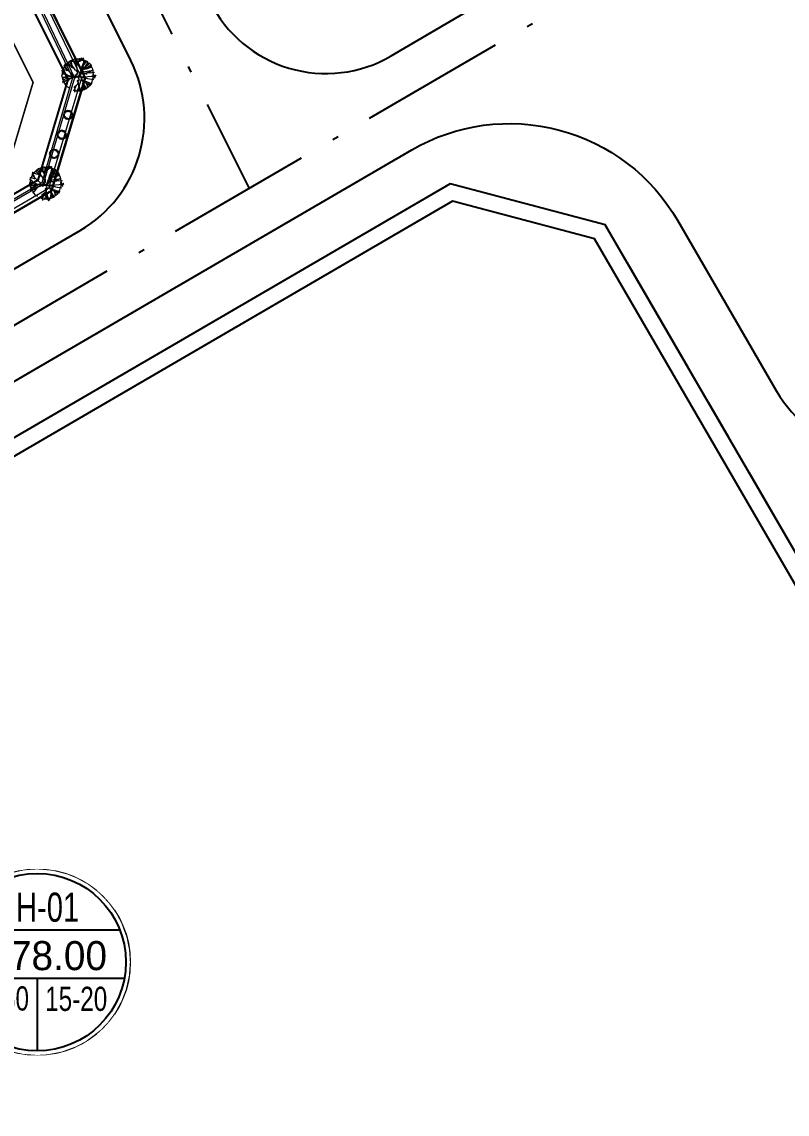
# Model space of a CAD drawing. Header units: millimetres. Extents: x 567980 to 569372, y 2065777 to 2066674.
# Drawn here: x 568793.1 to 568840.4, y 2066159.5 to 2066227 of the extents above; entities that cross this region are included whole.
import ezdxf
from ezdxf.enums import TextEntityAlignment as Align
from ezdxf.xclip import XClip

# ---------------------------------------------------------------- set-up
doc = ezdxf.new("R2010")
doc.units = ezdxf.units.MM
for name, pattern in [('ACAD_ISO10W100', [18.5, 12, -3, 0.5, -3]), ('CENTER', [3, 1.5, -0.5, 0.5, -0.5]), ('DOT', [0.25, 0, -0.25])]:
    doc.linetypes.add(name, pattern=pattern)
for name, color, linetype, lineweight in [('A-NET THAY', 125, 'Continuous', 18), ('boDnv', 54, 'Continuous', 25), ('E- RANH GIOI', 1, 'CENTER', 13), ('i_Cay', 114, 'Continuous', 13), ('LD-THAY', 9, 'Continuous', 13)]:
    doc.layers.add(name, color=color, linetype=linetype, lineweight=lineweight)
for name, color, linetype in [('ChiaLo', 128, 'CENTER'), ('datOBt', 42, 'Continuous'), ('datoHonHop', 42, 'Continuous'), ('ghi_chu', 7, 'Continuous'), ('LogDg', 7, 'Continuous'), ('loKBT', 42, 'Continuous'), ('text', 7, 'Continuous'), ('TimDg', 222, 'Continuous'), ('ViaHeS', 32, 'Continuous')]:
    doc.layers.add(name, color=color, linetype=linetype)
doc.styles.add('avh', font='')
doc.styles.add('rms', font='romans.shx', dxfattribs={"width": 0.7, "bigfont": 'vns.shx'})
doc.styles.get('avh').set_extended_font_data('.VnAvantH')
doc.linetypes.add('ADL', pattern='A,0.125,-0.15,["++",rms,S=0.5,R=0,X=0,Y=-0.2245],-1.35,1.125', length=2.75)

# ---------------------------------------------------------------- blocks, each defined once
blk = doc.blocks.new('NEN')
at = {"layer": 'boDnv', "color": 10, "linetype": 'ADL', "ltscale": 0.25}
blk.add_lwpolyline([(79.627, -120.398), (85.356, -122.108), (98.44, -148.269), (96.582, -154.497), (27.112, -194.914), (21.969, -193.046), (11.825, -164.999), (14.198, -158.464)], close=True, dxfattribs=at)
blk.add_lwpolyline([(122.207, -155.785), (32.175, -208.166), (29.801, -214.701), (39.524, -241.582, 0.256594), (53.262, -253.666, -0.085173), (69.537, -260.336, 0.265195), (88.352, -261.098, 0.012088), (129.923, -238.27), (165.53, -217.582), (130.973, -158.106)], format="xyb", close=True, dxfattribs=at)
at = {"layer": 'ChiaLo', "ltscale": 5}
blk.add_lwpolyline([(166.897, -217.944), (131.629, -157.245)], dxfattribs=at)
at = {"layer": 'datOBt'}
blk.add_lwpolyline([(79.498, -119.316), (86.056, -121.273), (99.512, -148.176), (97.427, -155.162), (27.21, -196.014), (21.188, -193.827), (10.761, -164.998), (13.382, -157.782)], close=True, dxfattribs=at)
at = {"layer": 'datoHonHop', "linetype": 'ByBlock'}
blk.add_lwpolyline([(122.062, -154.713), (31.359, -207.484), (28.737, -214.7), (38.583, -241.923, 0.256594), (53.045, -254.642, -0.085173), (69.006, -261.184, 0.265195), (88.812, -261.986, 0.012088), (130.425, -239.135), (166.897, -217.944), (131.629, -157.245)], format="xyb", close=True, dxfattribs=at)
at = {"layer": 'LogDg'}
for points in [[(191.761, -50.531), (96.917, -106.112, 0.395833), (93.785, -116.606), (107.231, -143.491, 0.432836), (118.409, -146.827), (234.309, -78.995, 0.395833), (237.441, -68.502), (223.995, -41.617, 0.432836), (212.817, -38.281), (191.761, -50.531)], [(49.536, -260.065, -0.269945), (34.095, -247.153), (22.999, -216.476, -0.362457), (26.499, -206.84), (119.685, -152.625, -0.414384), (136.095, -156.969), (142.222, -167.514, 0.414214), (153.158, -170.413), (250.593, -113.801, -0.432664), (261.767, -117.14), (278.799, -151.193, -0.396001), (275.663, -161.688), (133.439, -244.323, -0.012999), (88.371, -268.964, -0.278117), (67.767, -267.557, 0.110848), (49.536, -260.065)]]:
    blk.add_lwpolyline(points, format="xyb", dxfattribs=at)
blk.add_lwpolyline([(102.332, -147.108), (88.886, -120.223, 0.432836), (77.708, -116.887), (8.523, -157.138, 0.362457), (5.023, -166.774), (15.394, -195.448, 0.467936), (26.94, -199.642), (99.2, -157.601, 0.395833)], format="xyb", close=True, dxfattribs=at)
at = {"layer": 'loKBT'}
blk.add_lwpolyline([(92.784, -134.725), (76.031, -144.472), (86.088, -161.759), (97.427, -155.162), (99.512, -148.176)], close=True, dxfattribs=at)
at = {"layer": 'TimDg', "linetype": 'ACAD_ISO10W100', "ltscale": 0.75}
for points in [[(26.363, 11.491), (109.634, -155.002)], [(9.149, -213.464), (246.062, -75.628)]]:
    blk.add_lwpolyline(points, dxfattribs=at)
at = {"layer": 'ViaHeS'}
blk.add_lwpolyline([(271.249, -157.314), (273.336, -150.33), (257.64, -118.948), (251.08, -116.988), (144.29, -179.035), (131.629, -157.245), (122.062, -154.713), (31.359, -207.484), (28.737, -214.7), (38.583, -241.923, 0.256594), (53.045, -254.642, -0.085173), (69.006, -261.184, 0.265195), (88.812, -261.986, 0.012088), (130.425, -239.135)], format="xyb", close=True, dxfattribs=at)
blk.add_lwpolyline([(79.498, -119.316), (86.056, -121.273), (99.512, -148.176), (97.427, -155.162), (27.21, -196.014), (21.188, -193.827), (10.761, -164.998), (13.382, -157.782)], close=True, dxfattribs=at)
blk = doc.blocks.new('BT-03')
at = {"layer": 'E- RANH GIOI', "ltscale": 0.05, "const_width": 100}
blk.add_lwpolyline([(7449059, 959879), (7451802, 974960), (7457696, 979879), (7534188, 979879), (7538872, 974889), (7536973, 944869), (7531658, 939879), (7450422, 939879), (7446317, 944798), (7449059, 959879)], dxfattribs=at)
at = {"layer": 'E- RANH GIOI', "color": 5, "ltscale": 0.05, "true_color": 0x0000fa, "const_width": 100}
blk.add_lwpolyline([(7452011, 959342), (7454559, 973353), (7458783, 976879), (7532889, 976879), (7535796, 973782), (7534054, 946244), (7530470, 942879), (7451826, 942879), (7449520, 945643)], close=True, dxfattribs=at)
at = {"layer": 'loKBT'}
blk.add_lwpolyline([(7537923, 959879), (7518540, 959879), (7518540, 939879), (7531658, 939879), (7536973, 944869)], close=True, dxfattribs=at)
blk = doc.blocks.new('mb-cay34')
for p, q in [((-536, 656), (-536, 652)), ((-528, 656), (-536, 656)), ((-504, 652), (-536, 652)), ((-536, 528), (-486, 639)), ((-516, 680), (-528, 668)), ((-528, 668), (-528, 656)), ((-483, 680), (-516, 680)), ((-504, 656), (-504, 652)), ((-492, 656), (-504, 656)), ((-487, 660), (-492, 660)), ((-492, 660), (-492, 656)), ((-483, 664), (-487, 664)), ((-487, 664), (-487, 660)), ((-486, 639), (-433, 612)), ((-475, 672), (-483, 664)), ((-479, 684), (-475, 684)), ((-475, 684), (-475, 672)), ((-472, 722), (-472, 746)), ((-472, 746), (-468, 746)), ((-468, 722), (-472, 722)), ((-456, 783), (-468, 775)), ((-468, 746), (-468, 775)), ((-468, 698), (-468, 722)), ((-460, 698), (-468, 698)), ((-460, 693), (-460, 698)), ((-448, 693), (-460, 693)), ((-456, 783), (-452, 779)), ((-452, 779), (-448, 779)), ((-448, 779), (-448, 775)), ((-448, 775), (-444, 775)), ((-448, 698), (-448, 693)), ((-440, 698), (-448, 698)), ((-444, 775), (-440, 771)), ((-440, 771), (-436, 771)), ((-436, 710), (-440, 702)), ((-440, 702), (-440, 698)), ((-436, 771), (-436, 767)), ((-436, 767), (-432, 762)), ((-432, 718), (-436, 710)), ((-433, 612), (-406, 642)), ((-432, 762), (-428, 762)), ((-428, 746), (-432, 742)), ((-432, 742), (-432, 718)), ((-428, 762), (-428, 746)), ((-414, 692), (-247, 741)), ((-406, 642), (-414, 692)), ((-376, 578), (-395, 673)), ((-373, 669), (-373, 664)), ((-364, 669), (-373, 669)), ((-335, 664), (-373, 664)), ((-349, 698), (-364, 683)), ((-364, 683), (-364, 669)), ((-310, 698), (-349, 698)), ((-335, 669), (-335, 664)), ((-320, 669), (-335, 669)), ((-320, 673), (-320, 669)), ((-315, 673), (-320, 673)), ((-315, 678), (-315, 673)), ((-310, 678), (-315, 678)), ((-300, 688), (-310, 678)), ((-305, 703), (-300, 703)), ((-300, 703), (-300, 688)), ((-141, 547), (-262, 817)), ((-247, 741), (-76, 813)), ((68, 270), (-144, 813)), ((-106, 585), (-103, 817)), ((-76, 813), (254, 836)), ((118, 536), (49, 859)), ((137, 688), (95, 855)), ((201, 471), (137, 688)), ((148, 528), (175, 874)), ((171, 395), (380, 802)), ((247, 722), (308, 851)), ((247, 524), (247, 722)), ((254, 836), (357, 760)), ((270, 410), (566, 627)), ((292, 323), (585, 703)), ((357, 760), (410, 787)), ((372, 547), (467, 775)), ((395, 597), (460, 646)), ((410, 787), (627, 620)), ((460, 646), (539, 711)), ((627, 620), (608, 574)), ((650, 616), (650, 640)), ((650, 640), (654, 640)), ((654, 616), (650, 616)), ((666, 677), (654, 669)), ((654, 640), (654, 669)), ((654, 591), (654, 616)), ((662, 591), (654, 591)), ((662, 587), (662, 591)), ((666, 677), (670, 673)), ((670, 673), (674, 673)), ((674, 673), (674, 669)), ((674, 669), (678, 669)), ((682, 591), (674, 591)), ((674, 591), (674, 587)), ((678, 669), (682, 665)), ((682, 665), (686, 665)), ((686, 604), (682, 596)), ((682, 596), (682, 591)), ((686, 665), (686, 660)), ((686, 660), (690, 656)), ((690, 612), (686, 604)), ((690, 656), (694, 656)), ((694, 640), (690, 636)), ((690, 636), (690, 612)), ((694, 656), (694, 640)), ((713, 597), (698, 582)), ((752, 597), (713, 597)), ((757, 602), (762, 602)), ((762, 602), (762, 587)), ((-809, -46), (-763, 141)), ((-744, 114), (-809, 122)), ((-729, 80), (-801, 68)), ((-634, 179), (-771, 262)), ((-767, 209), (-725, 224)), ((-763, 141), (-767, 209)), ((-623, 258), (-760, 319)), ((-494, 114), (-744, 114)), ((-729, 289), (-657, 429)), ((-479, 190), (-729, 376)), ((-714, 258), (-729, 289)), ((-589, 129), (-729, 80)), ((-725, 224), (-714, 258)), ((-657, 429), (-536, 528)), ((-342, 80), (-634, 179)), ((-562, 239), (-623, 258)), ((-368, 319), (-589, 589)), ((-403, 0), (-486, -65)), ((-395, 68), (-479, 190)), ((-384, 11), (-403, 0)), ((-391, 23), (-395, 68)), ((-300, 0), (-384, 11)), ((-285, 380), (-376, 578)), ((-239, 220), (-368, 319)), ((-266, 27), (-342, 80)), ((-224, 34), (-300, 0)), ((-209, 141), (-285, 380)), ((-179, 194), (-239, 220)), ((-137, 61), (-224, 34)), ((-141, 34), (-209, 141)), ((-106, 46), (-179, 194)), ((-84, 475), (-141, 547)), ((-114, 376), (-137, 433)), ((-72, 4), (-137, 61)), ((-53, 323), (-114, 376)), ((-110, 23), (-61, 19)), ((-42, -72), (-110, 23)), ((-53, 334), (-106, 585)), ((-57, -38), (-72, 4)), ((-61, 19), (-38, -15)), ((15, 217), (-53, 334)), ((-42, -49), (-19, 8)), ((-19, 8), (-19, -42)), ((-15, 84), (23, 152)), ((-4, -38), (-15, 84)), ((0, 57), (122, 232)), ((0, 0), (152, 190)), ((34, 182), (15, 217)), ((23, 152), (46, 213)), ((46, 213), (61, 262)), ((61, 262), (76, 346)), ((156, 467), (118, 536)), ((122, 232), (171, 395)), ((122, -19), (182, 19)), ((133, 251), (270, 410)), ((160, 372), (148, 528)), ((152, 190), (292, 464)), ((167, 224), (292, 323)), ((182, 19), (528, 179)), ((243, 30), (308, 19)), ((308, 19), (308, -34)), ((315, 445), (372, 547)), ((528, 179), (828, 369)), ((600, 156), (665, 122)), ((608, 574), (638, 532)), ((638, 532), (714, 544)), ((645, 444), (645, 473)), ((645, 473), (650, 473)), ((650, 444), (645, 444)), ((664, 517), (650, 507)), ((650, 473), (650, 507)), ((650, 415), (650, 444)), ((660, 415), (650, 415)), ((660, 410), (660, 415)), ((674, 410), (660, 410)), ((674, 587), (662, 587)), ((664, 517), (669, 512)), ((665, 122), (923, 144)), ((669, 512), (674, 512)), ((674, 512), (674, 507)), ((674, 507), (679, 507)), ((684, 415), (674, 415)), ((674, 415), (674, 410)), ((679, 507), (684, 503)), ((684, 503), (689, 503)), ((689, 430), (684, 420)), ((684, 420), (684, 415)), ((698, 568), (689, 568)), ((689, 568), (689, 563)), ((728, 563), (689, 563)), ((689, 503), (689, 498)), ((689, 498), (694, 493)), ((694, 439), (689, 430)), ((694, 493), (698, 493)), ((698, 473), (694, 468)), ((694, 468), (694, 439)), ((698, 582), (698, 568)), ((698, 493), (698, 473)), ((714, 544), (744, 471)), ((742, 568), (728, 568)), ((728, 568), (728, 563)), ((747, 572), (742, 572)), ((742, 572), (742, 568)), ((744, 471), (839, 327)), ((752, 577), (747, 577)), ((747, 577), (747, 572)), ((748, -8), (938, 30)), ((762, 587), (752, 577)), ((839, 327), (870, 304)), ((858, 308), (843, 274)), ((843, 274), (889, 228)), ((889, 228), (919, 11)), ((919, 11), (919, -46)), ((-824, -339), (-820, -339)), ((-824, -363), (-824, -339)), ((-820, -363), (-824, -363)), ((-807, -302), (-820, -310)), ((-820, -339), (-820, -310)), ((-820, -387), (-820, -363)), ((-811, -387), (-820, -387)), ((-456, -38), (-817, -19)), ((-811, -391), (-811, -387)), ((-799, -391), (-811, -391)), ((-775, -209), (-809, -46)), ((-513, -72), (-809, -171)), ((-807, -302), (-803, -306)), ((-803, -306), (-799, -306)), ((-799, -306), (-799, -310)), ((-799, -310), (-795, -310)), ((-799, -387), (-799, -391)), ((-791, -387), (-799, -387)), ((-795, -310), (-791, -314)), ((-669, -156), (-794, -266)), ((-791, -314), (-787, -314)), ((-787, -375), (-791, -383)), ((-791, -383), (-791, -387)), ((-787, -314), (-787, -318)), ((-787, -318), (-783, -323)), ((-783, -367), (-787, -375)), ((-783, -323), (-779, -323)), ((-779, -339), (-783, -343)), ((-783, -343), (-783, -367)), ((-756, -57), (-779, -72)), ((-779, -72), (-744, -72)), ((-779, -323), (-779, -339)), ((-775, -266), (-775, -209)), ((-748, -270), (-775, -266)), ((-744, -72), (-763, -110)), ((-706, -68), (-756, -57)), ((-669, -342), (-756, -376)), ((-718, -277), (-748, -270)), ((-741, -391), (-714, -327)), ((-661, -486), (-741, -391)), ((-669, -414), (-733, -433)), ((-714, -327), (-718, -277)), ((-631, -80), (-706, -68)), ((-623, -110), (-669, -156)), ((-490, -285), (-669, -342)), ((-574, -342), (-669, -414)), ((-638, -513), (-669, -563)), ((-619, -589), (-661, -486)), ((-429, -486), (-653, -665)), ((-596, -429), (-638, -513)), ((-524, -68), (-631, -80)), ((-517, -661), (-619, -589)), ((-551, -380), (-596, -429)), ((-444, -296), (-574, -342)), ((-376, -403), (-558, -654)), ((-551, -334), (-551, -380)), ((-486, -65), (-524, -68)), ((-384, -281), (-490, -285)), ((-258, -205), (-444, -296)), ((-349, -258), (-406, -566)), ((-220, -243), (-258, -205)), ((-114, -91), (-220, -122)), ((-220, -122), (-213, -152)), ((-213, -232), (-220, -243)), ((-213, -152), (-186, -194)), ((-198, -228), (-213, -232)), ((-186, -194), (-198, -228)), ((-99, -106), (-114, -91)), ((-104, -87), (-76, -56)), ((-55, -66), (-104, -87)), ((-8, -65), (-99, -106)), ((-38, -15), (-57, -38)), ((99, -559), (-53, -893)), ((-50, -64), (-23, -102)), ((-48, -97), (20, -227)), ((-19, -42), (-27, -53)), ((-23, -84), (42, -213)), ((-23, -102), (3, -87)), ((3, -140), (-19, -152)), ((-19, -152), (-4, -190)), ((3, -216), (-19, -247)), ((-19, -247), (0, -262)), ((42, -213), (-15, -243)), ((-7, -61), (50, -182)), ((-4, -190), (34, -190)), ((0, -262), (22, -262)), ((3, -87), (3, -140)), ((34, -190), (3, -216)), ((30, -152), (15, -201)), ((19, -247), (27, -293)), ((27, -232), (76, -255)), ((27, -293), (91, -281)), ((46, -152), (103, -137)), ((50, -182), (88, -160)), ((91, -281), (57, -304)), ((57, -304), (99, -559)), ((76, -255), (72, -312)), ((72, -293), (110, -555)), ((72, -312), (84, -391)), ((84, -391), (95, -483)), ((87, -300), (137, -293)), ((88, -160), (125, -156)), ((91, -312), (129, -315)), ((91, -376), (91, -312)), ((106, -114), (122, -19)), ((110, -91), (125, -34)), ((118, -152), (110, -91)), ((110, -555), (110, -886)), ((125, -156), (141, -179)), ((129, -315), (254, -475)), ((129, -319), (156, -388)), ((137, -293), (209, -281)), ((148, -304), (213, -281)), ((156, -388), (235, -585)), ((235, -589), (209, -608)), ((213, -281), (809, -467)), ((235, -585), (327, -848)), ((254, -475), (323, -524)), ((292, -528), (319, -737)), ((308, -34), (368, -23)), ((323, -524), (555, -749)), ((368, -23), (714, -53)), ((501, -46), (539, -91)), ((539, -91), (915, -163)), ((555, -388), (547, -426)), ((547, -426), (615, -475)), ((615, -475), (741, -612)), ((703, -578), (665, -650)), ((684, -42), (748, -8)), ((847, -410), (703, -578)), ((714, -53), (942, -95)), ((817, -342), (801, -388)), ((801, -388), (847, -410)), ((862, -327), (817, -342)), ((857, -371), (857, -376)), ((865, -371), (857, -371)), ((889, -376), (857, -376)), ((927, -122), (862, -327)), ((877, -347), (865, -359)), ((865, -359), (865, -371)), ((910, -347), (877, -347)), ((889, -371), (889, -376)), ((901, -371), (889, -371)), ((919, -46), (893, -72)), ((893, -72), (908, -122)), ((901, -367), (901, -371)), ((906, -367), (901, -367)), ((906, -363), (906, -367)), ((910, -363), (906, -363)), ((908, -122), (927, -122)), ((918, -355), (910, -363)), ((914, -343), (918, -343)), ((918, -343), (918, -355)), ((-213, -851), (-315, -772)), ((15, -897), (-213, -851)), ((38, -836), (15, -897)), ((53, -859), (38, -836)), ((91, -893), (53, -859)), ((160, -886), (91, -893)), ((119, -934), (109, -934)), ((109, -934), (109, -939)), ((148, -939), (109, -939)), ((133, -905), (119, -919)), ((119, -919), (119, -934)), ((172, -905), (133, -905)), ((162, -934), (148, -934)), ((148, -934), (148, -939)), ((175, -855), (160, -886)), ((167, -929), (162, -929)), ((162, -929), (162, -934)), ((172, -924), (167, -924)), ((167, -924), (167, -929)), ((182, -914), (172, -924)), ((224, -802), (175, -855)), ((177, -900), (182, -900)), ((182, -900), (182, -914)), ((209, -608), (205, -897)), ((247, -821), (224, -802)), ((243, -848), (262, -832)), ((247, -878), (243, -848)), ((505, -802), (247, -878)), ((262, -832), (247, -821)), ((319, -737), (384, -855)), ((524, -696), (505, -734)), ((505, -734), (509, -764)), ((509, -764), (505, -802)), ((566, -726), (524, -696)), ((665, -650), (566, -726))]:
    blk.add_line(p, q)
for centre, radius in [((154, -13), 15.3), ((-343, -280), 11.7), ((-195, -136), 11.7), ((217, -295), 11.7)]:
    blk.add_circle(centre, radius)
for centre, radius, start, end in [((554, 627), 468, 262.5537, 314.33753), ((1371, -208), 898, 129.35454, 152.60919), ((1052, 958), 883, 248.56219, 262.35164), ((1165, 1074), 1813, 242.86443, 255.35386), ((648, -1520), 1117, 77.33522, 91.85052), ((1081, 207), 551, 215.14999, 249.18413)]:
    blk.add_arc(centre, radius, start, end)
blk = doc.blocks.new('mb-cay40')
at = {"color": 0, "linetype": 'ByBlock'}
for centre, radius, start, end in [((-767, 152), 75.6, 44.25765, 108.59266), ((-736, 277), 75.6, 224.25765, 288.59266), ((-743, 226), 96, 30.94824, 110.57839), ((-695, 365), 96, 210.94824, 290.57839), ((-787, 176), 111, 280.87616, 345.44791), ((-659, 40), 111, 100.87616, 165.44791), ((-690, -39), 87.4, 54.97446, 151.37923), ((-716, 74), 87.4, 234.97446, 331.37923), ((-680, 301), 102, 69.72014, 135.64891), ((-718, 468), 102, 249.72014, 315.64891), ((-654, 503), 44.2, 163.49335, 274.46973), ((-693, 471), 44.2, 343.49335, 94.46973), ((-638, 119), 83.9, 60.50948, 129.29199), ((-649, 257), 83.9, 240.50948, 309.29199), ((-542, 597), 98.1, 183.31893, 263.19037), ((-651, 494), 98.1, 3.31893, 83.19037), ((-620, 357), 75.8, 22.57231, 98.33354), ((-561, 461), 75.8, 202.57231, 278.33354), ((-554, 556), 69.9, 25.45365, 116.6852), ((-522, 648), 69.9, 205.45365, 296.6852), ((-427, 694), 54.1, 146.81507, 244.01934), ((-496, 675), 54.1, 326.81507, 64.01934), ((-390, 597), 66.9, 168.8066, 257.6391), ((-470, 545), 66.9, 348.8066, 77.6391), ((-300, 710), 100, 149.47372, 231.75859), ((-448, 683), 100, 329.47372, 51.75859), ((-231, 779), 98.1, 192.30595, 259.6849), ((-344, 662), 98.1, 12.30595, 79.6849), ((-148, 638), 79.7, 145.52479, 220.83273), ((-273, 631), 79.7, 325.52479, 40.83273), ((-136, 737), 62.9, 125.40933, 202.71009), ((-231, 764), 62.9, 305.40933, 22.71009), ((16, 684), 137, 133.81169, 194.30773), ((-211, 749), 137, 313.81169, 14.30773), ((113, 711), 137, 163.46423, 212.79056), ((49, 562), 68.8, 103.89139, 198.90395), ((-134, 676), 137, 343.46423, 32.79056), ((-33, 607), 68.8, 283.89139, 18.90395), ((138, 616), 80.6, 104.10036, 168.46502), ((40, 710), 80.6, 284.10036, 348.46502), ((230, 506), 141, 100.3005, 160.44765), ((72, 692), 141, 280.3005, 340.44765), ((213, 369), 79.6, 86.02822, 161.36976), ((143, 474), 79.6, 266.02822, 341.36976), ((159, -75), 77.3, 28.80716, 103.91988), ((208, 37), 77.3, 208.80716, 283.91988), ((260, 521), 76.9, 122.58173, 207.17999), ((150, 551), 76.9, 302.58173, 27.17999), ((243, 141), 78, 58.87476, 131.21352), ((232, 267), 78, 238.87476, 311.21352), ((320, 284), 110, 64.73526, 140.57812), ((282, 453), 110, 244.73526, 320.57812), ((314, -59), 90.4, 71.37117, 141.75354), ((272, 83), 90.4, 251.37117, 321.75354), ((300, 426), 53.5, 59.98145, 155.66759), ((278, 494), 53.5, 239.98145, 335.66759), ((293, 25), 97.6, 29.1952, 106.7189), ((350, 166), 97.6, 209.1952, 286.7189), ((359, 242), 79.1, 90.25287, 173.52208), ((280, 330), 79.1, 270.25287, 353.52208), ((344, 142), 53.6, 28.19814, 112.19179), ((371, 217), 53.6, 208.19814, 292.19179), ((-675, -123), 70, 71.81925, 140.08176), ((-707, -12), 70, 251.81925, 320.08176), ((-557, -163), 78, 113.47529, 203.45596), ((-660, -123), 78, 293.47529, 23.45596), ((-617, 21), 75, 267.17243, 337.23647), ((-551, -83), 75, 87.17243, 157.23647), ((-605, -147), 107, 271.63276, 352.02679), ((-496, -269), 107, 91.63276, 172.02679), ((-473, -294), 49.3, 76.54191, 193.47743), ((-509, -257), 49.3, 256.54191, 13.47743), ((-342, -221), 95.9, 122.88731, 186.72533), ((-489, -152), 95.9, 302.88731, 6.72533), ((-314, -281), 91.1, 159.11699, 230.36062), ((-457, -318), 91.1, 339.11699, 50.36062), ((-220, -348), 109, 122.11699, 201.72753), ((-379, -297), 109, 302.11699, 21.72753), ((-170, -364), 62.5, 129.74751, 206.0709), ((-267, -343), 62.5, 309.74751, 26.0709), ((-133, -236), 75.4, 148.78766, 221.59771), ((-253, -247), 75.4, 328.78766, 41.59771), ((-160, -372), 84.6, 5.31956, 80.41897), ((-61, -281), 84.6, 185.31956, 260.41897), ((100, -278), 148, 165.20711, 218.32175), ((-159, -332), 148, 345.20711, 38.32175), ((-19, -211), 70.3, 353.64998, 74.65145), ((70, -151), 70.3, 173.64998, 254.65145), ((110, -276), 64.3, 156.77542, 231.28797), ((11, -301), 64.3, 336.77542, 51.28797), ((113, -290), 96.7, 38.69621, 106.24154), ((162, -137), 96.7, 218.69621, 286.24154), ((133, -213), 116, 6.54869, 76.89113), ((275, -87), 116, 186.54869, 256.89113), ((243, -118), 50.7, 359.25572, 87.62866), ((296, -68), 50.7, 179.25572, 267.62866)]:
    blk.add_arc(centre, radius, start, end, dxfattribs=at)
blk = doc.blocks.new('sl')
at = {"layer": 'ghi_chu', "color": 158}
blk.add_circle((0, 0), 5.75, dxfattribs=at)
at = {"color": 158, "linetype": 'DOT'}
blk.add_wipeout([(0, 5.75), (0.97, 5.668), (1.864, 5.439), (2.472, 5.191), (3.131, 4.823), (3.79, 4.324), (4.429, 3.666), (4.911, 2.991), (5.204, 2.446), (5.532, 1.568), (5.698, 0.768), (5.75, 0), (5.686, -0.853), (5.496, -1.69), (5.233, -2.383), (4.825, -3.127), (4.383, -3.722), (3.93, -4.198), (2.994, -4.909), (2.42, -5.216), (1.535, -5.541), (0.627, -5.716), (0, -5.75), (-0.858, -5.686), (-1.594, -5.525), (-2.409, -5.221), (-3.139, -4.817), (-3.718, -4.386), (-4.312, -3.804), (-4.852, -3.086), (-5.211, -2.43), (-5.524, -1.596), (-5.686, -0.854), (-5.75, 0), (-5.661, 1.007), (-5.488, 1.715), (-5.12, 2.617), (-4.439, 3.655), (-3.548, 4.525), (-2.721, 5.065), (-1.721, 5.487), (-0.805, 5.693)], dxfattribs=at).dxf.layer = 'ghi_chu'
at = {"layer": 'ghi_chu', "color": 32}
for points in [[(-5.123, 2), (5.123, 2)], [(-5.408, -1), (5.408, -1)], [(0, -1), (0, -5.5)]]:
    blk.add_lwpolyline(points, dxfattribs=at)
at = {"layer": 'ghi_chu'}
blk.add_circle((0, 0), 5.5, dxfattribs=at)
at = {"layer": 'ghi_chu', "style": 'avh'}
for tag, height, p in [('SOLO', 1.25, (0, 2.506)), ('DT', 1.5, (-0.015, -0.494))]:
    blk.add_attdef(tag, text='', height=height, dxfattribs=at).set_placement(p, align=Align.CENTER)
blk.add_attdef('MD', text='', height=1.25, dxfattribs=at).set_placement((-0.502, -2.997), align=Align.RIGHT)
blk.add_attdef('TC', (0.5, -3.02), '', height=1.25, dxfattribs=at)
blk = doc.blocks.new('TEM DAT')
at = {"layer": 'ghi_chu'}
ref = blk.add_blockref('sl', (191.794, -277.175), dxfattribs=at)
ref.add_attrib('DT', '8878.00', dxfattribs={"height": 1.8, "style": 'avh'}).set_placement((191.779, -277.669), align=Align.CENTER)
ref.add_attrib('MD', '40-60', dxfattribs={"height": 1.5, "style": 'avh', "width": 0.75}).set_placement((191.292, -280.171), align=Align.RIGHT)
ref.add_attrib('TC', '15-20', (192.294, -280.195), dxfattribs={"height": 1.5, "style": 'avh', "width": 0.75})
ref.add_attrib('SOLO', 'hh-01', dxfattribs={"height": 1.8, "style": 'avh', "width": 0.75}).set_placement((191.794, -274.669), align=Align.CENTER)
blk = doc.blocks.new('MA LO')
at = {"layer": 'E- RANH GIOI', "xscale": 996.6571095296216, "yscale": 996.6571095296216, "zscale": 996.6571095296216}
blk.add_blockref('TEM DAT', (-315257, 99517), dxfattribs=at)

msp = doc.modelspace()

# ---------------------------------------------------------------- block references
at = {"layer": 'boDnv'}
msp.add_blockref('NEN', (568697.481, 2066371.697), dxfattribs=at)

# ---------------------------------------------------------------- next in the draw order: linework, layer by layer
at = {"layer": 'A-NET THAY', "elevation": 0}
msp.add_lwpolyline([(568792.475, 2066231.343), (568796.216, 2066223.522), (568794.312, 2066217.033), (568788.215, 2066213.486)], dxfattribs=at)
msp.add_lwpolyline([(568792.475, 2066231.343), (568796.216, 2066223.522), (568794.312, 2066217.033), (568788.215, 2066213.486)], dxfattribs=at)
at = {"layer": 'E- RANH GIOI', "ltscale": 0.05, "const_width": 0.1, "elevation": 0}
msp.add_lwpolyline([(568783.569, 2066209.938), (568794.908, 2066216.535), (568796.993, 2066223.521), (568790.349, 2066237.022), (568773.511, 2066227.225)], close=True, dxfattribs=at)
msp.add_lwpolyline([(568783.569, 2066209.938), (568794.908, 2066216.535), (568796.993, 2066223.521), (568790.349, 2066237.022), (568773.511, 2066227.225)], close=True, dxfattribs=at)
at = {"layer": 'LD-THAY', "elevation": 0}
for points in [[(568773.511, 2066227.225), (568790.349, 2066237.022), (568796.993, 2066223.521), (568794.908, 2066216.535), (568783.569, 2066209.938), (568773.511, 2066227.225)], [(568773.511, 2066227.225), (568790.349, 2066237.022), (568796.993, 2066223.521), (568794.908, 2066216.535), (568783.569, 2066209.938), (568773.511, 2066227.225)], [(568792.584, 2066231.396), (568796.333, 2066223.522), (568794.402, 2066216.958), (568788.27, 2066213.391)], [(568792.584, 2066231.396), (568796.333, 2066223.522), (568794.402, 2066216.958), (568788.27, 2066213.391)], [(568792.876, 2066231.54), (568796.759, 2066223.521), (568794.728, 2066216.685), (568788.471, 2066213.045)], [(568792.876, 2066231.54), (568796.759, 2066223.521), (568794.728, 2066216.685), (568788.471, 2066213.045)]]:
    msp.add_lwpolyline(points, dxfattribs=at)

# ---------------------------------------------------------------- next in the draw order: block references
at = {"layer": 'i_Cay'}
for name, p, xscale, yscale, zscale, rotation in [('mb-cay34', (568796.616, 2066223.66, 0), -0.001142857142858735, 0.001142857142858735, 0.001142857142858735, 300.190698182552), ('mb-cay34', (568796.616, 2066223.66, 0), -0.001142857142858735, 0.001142857142858735, 0.001142857142858735, 300.190698182552), ('mb-cay40', (568795.906, 2066221.098, 0), -0.0005000000000006967, 0.0005000000000006969, 0.0005000000000006969, 30.19069818255203), ('mb-cay40', (568795.906, 2066221.098, 0), -0.0005000000000006967, 0.0005000000000006969, 0.0005000000000006969, 30.19069818255203), ('mb-cay40', (568795.513, 2066219.872, 0), -0.0005000000000006967, 0.0005000000000006969, 0.0005000000000006969, 30.19069818255203), ('mb-cay40', (568795.513, 2066219.872, 0), -0.0005000000000006967, 0.0005000000000006969, 0.0005000000000006969, 30.19069818255203), ('mb-cay40', (568795.047, 2066218.694, 0), -0.0005000000000006967, 0.0005000000000006969, 0.0005000000000006969, 30.19069818255203), ('mb-cay40', (568795.047, 2066218.694, 0), -0.0005000000000006967, 0.0005000000000006969, 0.0005000000000006969, 30.19069818255203), ('mb-cay34', (568794.632, 2066216.98, 0), -0.001142857142858735, 0.001142857142858735, 0.001142857142858735, 300.190698182552), ('mb-cay34', (568794.632, 2066216.98, 0), -0.001142857142858735, 0.001142857142858735, 0.001142857142858735, 300.190698182552)]:
    msp.add_blockref(name, p, dxfattribs=dict(at, xscale=xscale, yscale=yscale, zscale=zscale, rotation=rotation))
at = {"layer": 'loKBT', "xscale": 0.001000000000001394, "yscale": 0.001000000000001394, "zscale": 0.001000000000001394, "rotation": 30.1906983248881}
msp.add_blockref('BT-03', (562757.517, 2061616.627, 0), dxfattribs=at)
msp.add_blockref('BT-03', (562757.517, 2061616.627, 0), dxfattribs=at)

# ---------------------------------------------------------------- next in the draw order: block references
at = {"layer": 'text'}
ref = msp.add_blockref('MA LO', (568918.13, 2066345.655), dxfattribs=dict(at, xscale=0.001000000000001394, yscale=0.001000000000001394, zscale=0.001000000000001394))
XClip(ref).set_block_clipping_path([(-136708.084112525, -393536.3904697895), (377080.8607170582, -389718.9184806347), (377080.8607170582, 192659.0805361271), (-315505.9591197968, 196067.9597036839), (-315505.9591197968, 99448.3304035664)])

doc.saveas('drawing.dxf')
